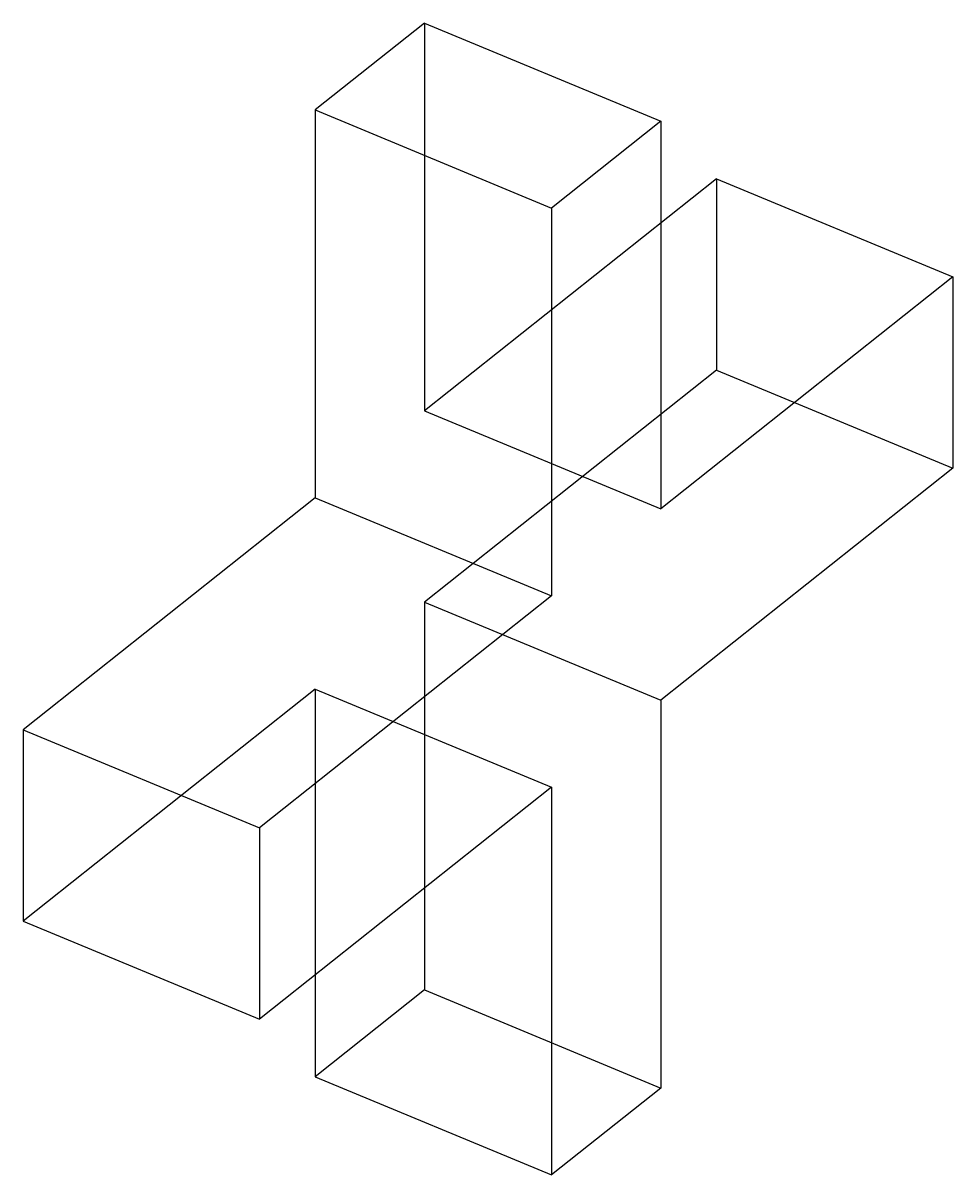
# Model space of a CAD drawing. Extents: x 140 to 253, y 107 to 247.
import ezdxf

# ---------------------------------------------------------------- set-up
doc = ezdxf.new("R2010")
doc.units = 0
doc.layers.get('0').update_dxf_attribs({"linetype": 'CONTINUOUS'})

msp = doc.modelspace()

# ---------------------------------------------------------------- linework, layer by layer
at = {"color": 7}
for p, q in [((188.696739, 247.409174), (175.335265, 236.782569)), ((188.696739, 247.409174), (217.601153, 235.420184)), ((188.696739, 247.409174), (188.696739, 199.998164)), ((175.335265, 236.782569), (204.239678, 224.793578)), ((175.335265, 236.782569), (175.335265, 189.371559)), ((217.601153, 235.420184), (204.239678, 224.793578)), ((217.601153, 235.420184), (217.601153, 188.009174)), ((224.375487, 228.374073), (188.696739, 199.998164)), ((224.375487, 228.374073), (253.279901, 216.385083)), ((224.375487, 228.374073), (224.375487, 204.97934)), ((204.239678, 224.793578), (204.239678, 177.382569)), ((253.279901, 216.385083), (217.601153, 188.009174)), ((253.279901, 216.385083), (253.279901, 192.990349)), ((224.375487, 204.97934), (188.696739, 176.603431)), ((224.375487, 204.97934), (253.279901, 192.990349)), ((188.696739, 199.998164), (217.601153, 188.009174)), ((253.279901, 192.990349), (217.601153, 164.614441)), ((175.335265, 189.371559), (139.656517, 160.99565)), ((175.335265, 189.371559), (204.239678, 177.382569)), ((204.239678, 177.382569), (168.56093, 149.00666)), ((188.696739, 176.603431), (217.601153, 164.614441)), ((188.696739, 176.603431), (188.696739, 129.192421)), ((175.335265, 165.976826), (139.656517, 137.600917)), ((175.335265, 165.976826), (175.335265, 118.565816)), ((175.335265, 165.976826), (204.239678, 153.987835)), ((217.601153, 164.614441), (217.601153, 117.203431)), ((139.656517, 160.99565), (168.56093, 149.00666)), ((139.656517, 160.99565), (139.656517, 137.600917)), ((204.239678, 153.987835), (168.56093, 125.611927)), ((204.239678, 153.987835), (204.239678, 106.576826)), ((168.56093, 149.00666), (168.56093, 125.611927)), ((139.656517, 137.600917), (168.56093, 125.611927)), ((188.696739, 129.192421), (175.335265, 118.565816)), ((188.696739, 129.192421), (217.601153, 117.203431)), ((175.335265, 118.565816), (204.239678, 106.576826)), ((217.601153, 117.203431), (204.239678, 106.576826))]:
    msp.add_line(p, q, dxfattribs=at)

doc.saveas('drawing.dxf')
